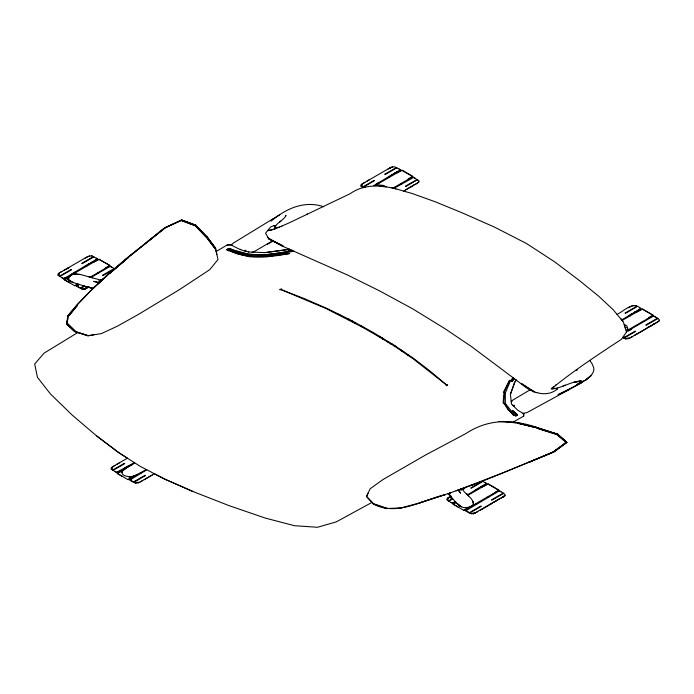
<?xml version="1.0" encoding="UTF-8"?>
<svg xmlns="http://www.w3.org/2000/svg" width="694" height="694" viewBox="0 0 694 694"><rect width="100%" height="100%" fill="white"/><g stroke="black" fill="none" stroke-linecap="round" stroke-linejoin="round"><path stroke-width="1.04" d="M272.135 229.931L267.832 230.634L275.076 228.951L288.652 223.112L350.253 193.643C366.241 182.305 386.176 185.576 403.639 191.119L417.632 183.043L418.916 181.923L418.916 180.813L413.676 177.412L393.854 188.404M504.998 495.611L504.998 494.492L503.705 493.382L499.758 491.1L498.023 491.647L465.553 510.845L469.508 513.126L473.369 513.872L504.998 495.611L501.094 498.231M622.657 337.553L625.745 338.967L629.605 338.23L658.016 321.825L659.3 320.706L659.3 319.596L654.06 316.195L652.325 316.742L626.561 331.619M627.732 328.436L626.387 330.847M627.74 328.279L626.777 325.781L624.149 324.506L626.491 332.114M347.972 319.379L347.998 318.746M466.273 507.626C458.656 508.693 453.26 498.145 447.925 493.694L420.035 502.725L445.288 494.622C422.264 500.192 397.072 516.449 373.563 504.182L366.432 496.548L368.132 493.096M468.389 495.872L468.268 495.091L472.675 492.549M285.659 216.103L285.72 215.27L286.032 215.617C283.187 220.909 275.752 222.817 274.243 228.812L274.607 229.107M627.289 329.806L627.775 330.136L646.643 319.24M352.058 321.548L352.11 320.88L350.279 319.865L326.822 308.344L304.154 298.55L280.888 289.519L326.154 308.622L360.602 326.241L361.244 325.885M622.674 321.157L622.631 320.151L642.245 308.83L653.462 315.302L646.678 319.223M512.502 422.446L523.666 416.14L523.866 413.85L517.785 410.232L511.513 404.073L510.42 394.227L514.74 382.134L516.301 380.13L522.738 385.066C532.185 392.951 547.479 397.992 557.56 388.727L557.161 388.093M128.269 257.066L165.163 227.823L181.125 220.518L194.624 225.611L195.266 225.177L206.378 236.55L215.765 248.391L206.907 236.541L195.899 225.246L181.498 219.998L165.189 227.502L128.269 257.066L108.941 273.523L91.313 290.135L77.216 304.796L68.298 315.657L66.971 324.063L75.16 331.524L88.285 335.688M354.651 322.97L354.738 322.32M91.252 290.222L77.147 304.692L67.986 315.597L66.485 323.977L74.692 331.628L87.912 335.749L101.359 333.614L117.407 326.171L138.462 314.382L179.304 289.719L209.779 269.628L217.994 259.513L215.435 248.166L216.892 254.585M113.148 269.94L102.877 275.605L102.408 275.336L114.224 268.509M85.848 286.509L85.622 287.42L87.513 287.819M355.831 322.918L355.614 323.499M67.847 318.529L66.485 323.977L67.812 323.656L75.611 331.238L74.692 331.628L67.127 324.089M383.392 186.669L384.103 186.755M352.604 321.843L352.752 321.235M348.874 319.821L349.021 319.249M279.569 222.236L280.905 221.056M385.907 186.955L383.643 185.428M339.947 315.423L340.103 314.868M374.907 185.714L401.869 170.047L413.086 176.519L395.528 186.66M333.233 312.109L333.398 311.571M292.295 250.413L287.507 251.705L266.522 254.603L248.929 254.446L237.14 250.994L237.209 251.471L229.298 248.417L227.033 249.58L228.482 250.812L227.623 249.415L228.985 249.198L228.725 249.987C247.663 259.834 269.437 257.344 289.641 253.536L268.066 256.32L268.396 256.659L250.083 256.849L237.122 253.752L226.374 249.719L229.298 248.417C249.137 257.604 271.684 255.323 292.356 250.439M267.78 237.331L268.205 237.999M73.859 274.147L74.31 273.991L73.243 273.957M510.437 394.366L514.722 382.255L516.345 380.156M121.927 472.727C122.925 467.426 131.478 466.455 134.714 462.803M407.82 188.707L407.994 188.239L405.114 190.269M493.894 502.395L494.067 501.918L491.196 503.948M648.196 327.49L648.378 327.021L645.498 329.051M306.974 214.611L307.199 214.012L307.624 214.307M379.835 336.503L379.219 336.876L362.858 327.473M110.962 271.805L111.422 270.669L111.873 271.024M88.641 264.388L88.919 263.772L65.002 278.034L63.267 278.58L58.027 275.188L58.027 274.069L59.311 272.959L87.722 256.554L91.582 255.817L97.464 258.836L85.83 266.01M391.581 175.304L391.858 174.688L388.77 176.927M477.663 488.984L477.94 488.376L474.843 490.615M631.965 314.087L632.243 313.471L621.711 320.003M628.686 330.396L628.408 331.003L631.679 329.121L628.851 330.301M366.432 496.548L370.128 488.784L383.01 479.519L425.838 454.856L465.856 433.585C488.619 418.543 512.658 419.055 537.746 427.704L557.829 434.201L566.703 442.26M337.726 314.33L337.969 313.818M341.344 316.108L341.604 315.605M71.326 275.067L69.634 276.412L68.732 278.094L68.923 279.526M274.243 228.812L276.038 227.519L279.031 227.424M122.161 471.426L124.521 468.997M498.483 421.449L517.845 422.898L538.24 428.155L557.941 434.574L566.929 442.52L553.916 451.933L482.087 481.324M626.656 331.888L621.356 339.401L612.412 345.187C592.312 358.555 571.934 372.149 553.335 387.339L553.89 387.937L552.832 388.761L551.201 388.701M91.304 262.853L91.808 262.106L88.823 264.284M394.244 173.76L394.747 173.023L391.763 175.2M480.326 487.448L480.829 486.702L477.845 488.88M634.628 312.552L635.131 311.806L632.147 313.983M119.611 462.716L117.208 464.104M369.355 179.772L366.953 181.16M410.527 187.146L411.013 186.495L408.02 188.595M496.609 500.825L497.086 500.174L494.093 502.274M650.911 325.928L651.397 325.278L648.396 327.377M513.039 377.631L510.463 380.806L505.301 393.012L505.353 403.361L510.81 410.44L516.015 415.316M396.448 172.494L397.142 171.644L394.409 173.673M482.53 486.173L483.224 485.323L480.491 487.353M130.194 476.934L129.171 476.908L133.213 476.414L132.198 477.004L132.701 477.16M374.89 185.593L377.762 184.899L383.713 185.445M95.156 260.623L95.989 259.695L91.469 262.757M132.042 478.322L130.108 479.892L133.595 481.905L145.037 475.295L145.506 475.564L133.69 482.391L129.735 480.109L146.824 469.786M638.48 310.322L639.313 309.394L634.793 312.456M467.869 509.058L465.934 510.628L469.413 512.64L480.855 506.03L481.324 506.308L469.881 512.909L471.443 513.872L472.892 513.031L474.739 513.083L473.716 513.673L475.616 512.944M67.986 315.597L72.002 311.155M472.978 504.798C474.982 498.526 463.713 493.876 462.36 488.593M412.93 185.758L413.685 184.951L410.718 187.033M653.314 324.54L654.069 323.734L651.093 325.816M499.012 499.437L499.767 498.63L496.791 500.721M363.3 187.822L360.967 186.105L360.967 184.986L362.259 183.875L390.661 167.471L394.522 166.725L400.412 169.752L373.771 185.584M403.639 191.119L411.75 193.366L434.999 201.694L462.785 213.101L494.475 227.103L526.546 243.542L554.619 261.82L579.212 280.385L598.627 296.156L613.045 309.585L617.009 314.356C624.27 311.086 632.885 300.676 640.788 308.535L629.146 315.709M482.53 481.15L486.485 483.44L467.53 494.831M115.031 465.362L113.738 466.108M106.642 275.7L107.778 274.633M61.931 271.449L60.543 272.248M364.871 182.366L363.483 183.164M415.021 184.552L418.916 181.923M585.398 380.26C589.197 376.998 594.342 373.962 593.847 368.158L592.234 364.046L589.822 360.455M492.454 494.076L481.992 500.114C480.153 501.25 462.985 510.94 473.473 505.032M74.085 274.095L71.413 275.015L98.93 259.131L110.146 265.602L90.099 277.184L101.697 280.367M556.267 384.563L555.703 384.988M94.037 287.594L93.187 287.29L93.916 287.698M91.478 290.005L109.418 273.497L128.321 257.387L165.163 227.823L181.255 220.354L194.832 225.472L205.997 236.94L214.958 248.521L206.63 236.854M97.811 284.037L109.105 273.384M289.788 249.32L265.143 252.616L253.284 252.165C245.364 252.399 237.86 248.773 231.154 244.852L227.181 244.965L216.268 251.419M59.623 272.777L58.374 273.87L59.398 273.28L59.476 274.347L58.027 275.188M362.563 183.693L361.314 184.786L362.337 184.196L362.415 185.263L360.967 186.105L362.632 186.998L374.075 180.397L374.543 180.666L364.203 186.634L365.4 187.328M112.818 466.637L111.569 467.73L112.593 467.14L112.671 468.207L111.222 469.049L116.462 472.449L134.35 462.577M448.645 497.372L447.396 498.474L448.411 497.884L448.498 498.951L447.049 499.784L448.333 500.903L452.288 503.185L455.498 501.779M503.402 496.904L504.651 495.811L502.482 497.433M144.178 479.675L146.581 478.287M634.307 335.514L636.71 334.126M480.005 510.411L482.408 509.023M551.409 388.493L554.038 386.22M70.215 275.024L72.879 273.488M123.411 468.892L126.074 467.348M585.684 380.06L590.88 375.87L585.684 380.06L576.497 385.578L526.954 412.592L522.998 413.338M73.044 273.393L75.889 271.753M375.983 184.309L378.829 182.661M126.239 467.253L129.084 465.613M147.362 241.694L165.189 227.502M146.746 478.192L149.297 476.726M636.875 334.031L639.417 332.556M482.573 508.928L485.115 507.461M149.765 476.448L152.194 475.043M395.519 186.669L393.012 188.109M129.761 476.995L124.269 475.564L122.5 474.115L121.849 472.536M639.608 332.452L642.323 330.882M485.306 507.349L488.021 505.779M379.826 186.27L380.581 185.714L381.015 186.4M642.523 330.769L645.29 329.164M488.22 505.666L490.988 504.07M323.647 206.769C308.526 201.407 292.478 205.979 279.734 214.698L270.825 221.039L273.427 218.601M653.479 324.445L659.3 320.706M537.98 428.085L517.524 423.201L537.729 428.007M513.612 406.137L514.601 405.461L512.745 405.287M131.409 464.806L122.604 470.61L126.247 467.93L116.965 473.291L128.182 479.762L128.902 479.346M253.284 252.165L272.456 240.905M362.606 326.631L361.964 326.987M565.081 385.127L563.042 385.899M279.734 214.698L233.34 243.073L231.883 244.366L232.048 245.355M379.262 336.902L379.792 336.529L393.94 345.074L413.537 358.356L430.87 371.698L446.736 385.153L413.06 358.746L393.776 345.707L379.141 336.833M626.595 330.769L627.775 330.136M129.032 466.255L128.407 466.004M381.596 338.316L382.212 337.952M382.906 339.114L383.513 338.741M383.071 339.21L383.678 338.846M77.728 332.573L44.008 353.177L34.7 364.012L37.415 377.276L50.532 394.053L72.098 414.986L96.31 435.659L118.683 452.627L140.032 466.229L154.085 473.586M133.265 476.388L140.292 472.866L140.899 473.213M352.11 320.88L372.878 332.261L378.785 335.879L378.178 336.243M379.531 337.067L380.139 336.737M382.403 338.811L383.019 338.438M380.512 337.657L381.127 337.293M511.2 401.071L530.242 389.716M622.093 320.463L622.57 320.194M136.753 474.8L135.417 475.537M636.398 312.205L642.375 309.194L652.82 315.232L648.56 317.687L648.977 317.895M465.127 509.856L471.634 506.065L468.016 507.739L468.519 507.895M396.022 173.422L402 170.412L412.444 176.45L408.176 178.905L408.584 179.121M135.573 475.477L128.78 479.424M472.866 492.436L483.206 486.459M511.261 401.791L512.016 401.349L511.4 400.95M76.253 285.173L74.987 285.902L63.77 279.422L64.403 279.057M448.801 501.172L452.766 498.865M454.292 503.159L455.915 502.222M494.397 492.957L498.518 490.129L488.073 484.1L482.122 487.084M86.273 265.75L86.889 266.08M360.654 326.267L361.782 326.18M89.647 255.817L85.11 258.064M91.582 255.817L93.517 256.554L81.701 263.382L82.17 263.651L93.985 256.823M59.311 276.299L71.126 269.48L71.595 269.749L59.779 276.568M62.035 277.869L63.64 278.372L66.364 277.253M96.232 258.125L97.464 258.836M64.499 279.005L71.595 274.911M69.417 282.64L64.195 279.621L67.327 277.817L68.827 277.921M71.196 281.669L70.649 281.929L66.294 278.415L73.391 282.614L92.857 288.704M74.64 285.65L77.615 283.933M78.118 284.098L76.288 285.147M91.035 277.418L109.001 267.043L110.736 266.496L114.579 268.717L128.104 257.205M110.736 266.496L111.977 267.216M84.035 285.945L80.4 288.045L76.913 286.032L79.177 284.427M84.642 286.136L80.868 288.314L82.421 289.268L84.356 289.268L88.398 287.307M100.396 280.003L101.975 279.474M100.83 280.124L103.718 278.468M392.596 166.725L390.349 167.653M396.456 167.471L384.641 174.289L385.109 174.567L396.925 167.74M399.171 169.041L400.412 169.752M413.676 177.412L414.917 178.132M417.163 179.425L405.348 186.252L405.817 186.521L417.632 179.694M112.506 470.159L124.321 463.34L124.79 463.609L112.975 470.437M115.23 471.729L116.835 472.232L119.559 471.113M122.621 476.5L117.399 473.49L120.522 471.686L121.719 472.545M127.835 479.519L130.966 477.715L129.492 477.03M133.69 482.391L135.616 483.128L137.065 482.295L138.913 482.347L137.889 482.929L139.789 482.209M632.971 305.507L628.426 307.763M634.906 305.507L636.832 306.254L625.016 313.072L625.485 313.35L637.3 306.522M639.556 307.824L640.788 308.535M654.06 316.195L657.548 318.208L645.732 325.035L646.201 325.304L658.016 318.477M623.811 338.23L635.626 331.402L635.157 331.133L624.826 337.102L623.507 336.347M625.745 338.967L627.194 338.134L629.042 338.178L628.018 338.767L629.918 338.047M450.415 496.357L447.049 498.674L447.049 499.784M462.846 489.175L466.229 487.223M463.054 489.426L464.512 488.585L464.017 488.498M481.992 481.367L471.946 485.201M448.333 500.903L452.445 498.526M482.998 481.428L471.183 488.246L470.714 487.977L481.055 482.009L480.196 482.07M451.048 502.465L452.661 502.968L455.229 501.484M485.253 482.72L486.485 483.44M453.425 503.662L452.844 503.991L464.008 510.498L465.353 509.726M456.184 502.508L453.217 504.226L458.439 507.236M463.661 510.255L466.784 508.45L466.602 507.566M499.758 491.1L500.99 491.812M503.245 493.113L491.43 499.932L491.89 500.201L503.705 493.382M240.306 249.346L240.766 249.502M492.731 493.911L499.159 490.207L487.943 483.727L483.345 486.381M252.043 252.13L253.492 252.052M267.337 244.305L272.959 241.174L281.452 245.719L347.564 275.032L379.384 290.786L412.67 308.821L444.307 328.271L471.59 346.644L516.301 380.13M363.118 327.62L363.76 327.264M105.627 268.214L105.236 267.988L109.713 265.403L99.06 259.504L93.109 262.488M90.099 277.184L80.166 274.425L74.31 273.991M371.932 502.43L336.252 521.897L317.479 527.275L294.508 525.705L265.438 518.132L229.185 505.683L192.915 491.508L164.435 478.999L154.189 473.638M360.429 326.145L361.071 325.79M140.422 472.796L146.356 469.534M135.616 475.425L130.446 476.882M373.745 503.913L387.2 508.303L386.671 508.641L373.745 503.913L366.536 496.331M539.837 428.692L557.829 434.201L557.187 434.938L566.295 442.659L553.916 451.933L502.152 473.221L456.01 490.832M244.514 250.777L245.676 250.204L245.988 251.271M581.772 382.602L557.959 394.747L568.915 389.664M206.491 236.706L205.997 236.94L195.266 225.177M382.038 337.848L381.457 338.238M625.337 328.01L626.3 327.585L625.103 327.334M275.761 225.637L273.861 225.602L270.539 227.068L265.576 233.132L268.821 238.962L272.959 241.174M529.34 462.23L553.361 451.95L528.681 462.265L529.114 462.325M248.27 251.991L248.808 252.009M66.581 268.76L68.949 267.763L64.013 270.244M585.545 380.147L580.288 382.307L576.87 384.554L581.902 382.515M86.594 288.348L84.694 289.068L85.718 288.478L83.87 288.435L82.421 289.268L76.54 286.249L79.029 284.375M523.866 413.85L523.397 414.023L523.666 416.14M389.438 168.182L391.225 167.514L388.05 168.98M472.866 484.872L447.925 493.694M70.597 275.665L69.912 276.195M123.827 469.517L123.142 470.116M281.877 226.149L281.139 226.478M142.097 480.881L140.708 481.679M632.217 336.72L630.837 337.518M477.914 511.617L476.535 512.415M121.485 470.679L123.02 470.202M68.29 276.819L69.634 276.412M420.217 502.768L401.063 507.921M574.511 382.168L581.555 381.006L573.66 382.377M293.892 251.107C275.431 255.305 255.435 258.567 237.053 252.39L228.873 249.519M386.237 186.695L385.968 186.556M289.563 249.224L264.9 252.607M580.358 380.911C570.294 381.874 561.663 388.241 551.652 388.97M279.708 227.12L279.37 227.268M466.342 507.618L469.205 507.106M400.447 350.236L401.323 350.08M75.559 331.654L87.912 335.749L93.898 334.768M403.535 352.318L404.411 352.179M576.254 370.076L577.287 369.945L576.775 369.702M536.896 392.7L535.742 392.457M407.369 354.912L408.306 354.816M401.635 351.034L402.598 350.947M507.019 422.082L517.845 422.898M394.019 345.89L395.007 345.803M390.514 343.73L391.572 343.643M624.643 325.954L625.164 325.911L624.505 325.547M388.649 341.864L387.651 341.995M451.777 497.815L450.25 497.936L449.565 496.843M401.227 507.878L386.619 508.555M388.571 342.55L389.69 342.498M391.754 187.822L393.403 187.883M89.127 276.897L90.463 276.967M80.521 274.52L74.917 274.026M227.181 244.965L231.154 244.852M391.034 344.051L392.188 344.016M394.782 346.41L395.875 346.393M135.616 483.128L139.477 482.391L154.424 473.759L164.322 478.903L192.915 491.508M281.053 289.693L279.673 289.676L281.434 288.817L281.486 289.467M446.598 384.788L447.708 384.823L446.242 385.838L446.207 385.04M182.08 220.128L195.899 225.246M624.765 324.454L624.071 324.272L623.247 321.843L620.67 318.728M133.716 476.205L134.194 476.292M99.355 282.571L93.699 281.365L99.016 282.892M522.617 424.129L537.746 427.704M622.431 319.587L620.636 318.711L617.009 314.356M468.129 494.484L466.689 493.816M557.941 434.574L537.572 428.38L557.438 434.817L566.929 442.52L560.986 437.255M93.178 288.4L87.67 286.691L93.057 288.513M73.391 282.614L71.387 281.755M461.493 506.88L457.19 503.575M181.498 219.998L190.616 223.416M70.571 281.391L71.135 281.651M555.712 388.423L557.213 389.195M361.14 326.536L362.91 327.507M389.247 176.649L389.837 176.996M401.054 183.468L401.731 183.858M629.623 315.432L630.213 315.779M641.429 322.25L642.115 322.641M395.936 188.985L394.539 188.013M378.161 183.051L378.751 183.39M630.343 328.652L631.028 329.043M98.106 272.551L98.791 272.942M475.321 490.337L475.911 490.675M487.127 497.156L487.804 497.546M92.649 277.869L91.599 277.097M75.212 272.135L75.802 272.482M476.041 503.549L476.717 503.948M449.651 493.078L450.371 493.503L449.903 492.992M379.792 336.529L378.751 335.861M273.861 225.602L275.197 226.47M458.465 504.937L460.582 506.559L457.303 503.697M96.64 435.927L118.483 452.436L127.453 458.187L112.506 466.819L111.222 467.93L111.222 469.049M69.582 280.437L70.701 281.417M448.246 493.581L451.404 496.687L448.437 493.512M457.979 490.138L460.634 493.208L458.534 489.947M460.365 489.296L461.224 490.311L460.469 489.253M207.159 236.836L213.344 245.572M473.221 502.187L472.987 501.71L473.377 502.569M473.438 502.69L473.481 503.176M504 392.535L503.089 402.919L504.547 403.153L509.136 410.406L513.551 415.394L514.228 415.324L509.136 410.406L508.45 410.406L503.74 403.032L504.668 392.743L503.419 392.353L509.361 380.303L509.943 380.538L504 392.535M77.494 305.273L69.131 315.492L77.494 305.273M514.037 378.395L511.747 381.214L514.037 378.395M514.237 378.551L511.999 381.318L514.237 378.551M515.963 415.888L515.677 416.227L514.974 415.255L517.342 414.977L512.406 410.354L517.698 414.917L515.963 415.888M128.399 257.474L109.557 273.54L128.399 257.474M565.09 443.05L553.118 451.976L566.018 442.737L565.09 443.05M291.931 250.248L287.299 251.506L291.931 250.248M270.174 239.144L268.821 238.962L283.152 246.032L270.174 239.144M100.543 281.452L98.713 281.018L100.474 281.521M533.755 391.321L521.827 383.825L534.076 392.101L533.755 391.321"/></g></svg>
